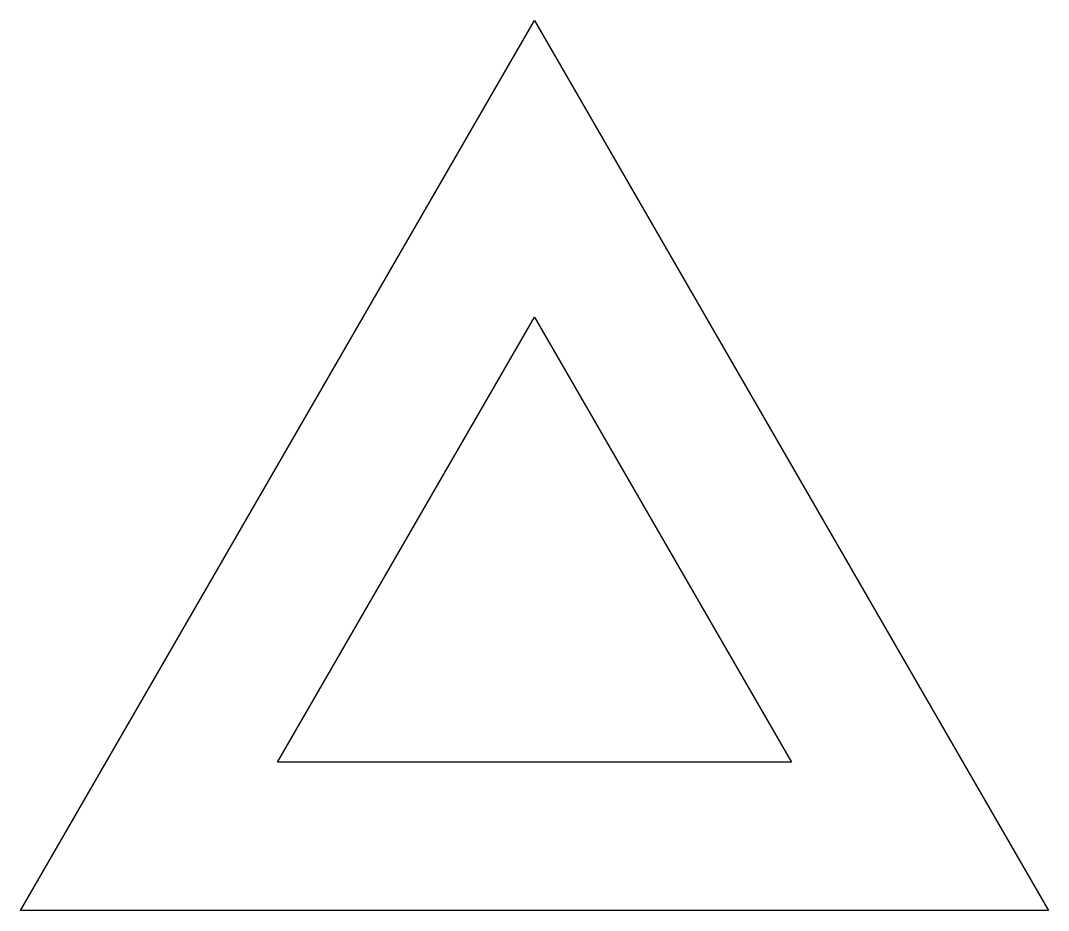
# Model space of a CAD drawing. Extents: x -1.73 to 1.73, y -1 to 2.
import ezdxf

# ---------------------------------------------------------------- set-up
doc = ezdxf.new("R2010")
doc.units = 0
doc.header["$LTSCALE"] = 0.01
doc.header["$MEASUREMENT"] = 0
doc.layers.get('0').update_dxf_attribs({"lineweight": 20})

msp = doc.modelspace()

# ---------------------------------------------------------------- linework, layer by layer
at = {"color": 0, "linetype": 'ByBlock', "lineweight": -2}
for points in [[(-1.732, -1), (0, 2), (1.732, -1)], [(-0.866, -0.5), (0, 1), (0.866, -0.5)]]:
    msp.add_lwpolyline(points, close=True, dxfattribs=at)

doc.saveas('drawing.dxf')
